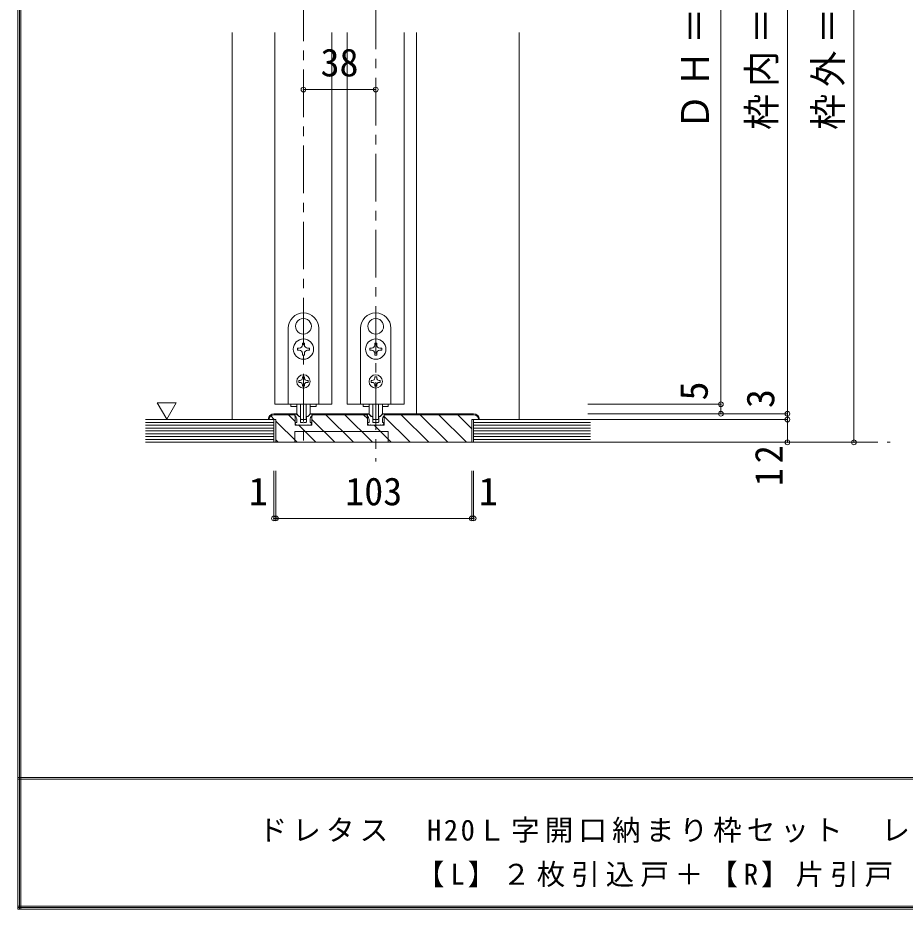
# Model space of a CAD drawing. Units: millimetres at full size, sheet at 1:5. Extents: x -957 to 993, y -689 to 708.
# Drawn here: x -957.2 to -490.6, y -689.1 to -220.4 of the extents above; entities that cross this region are included whole.
import ezdxf
from ezdxf.enums import TextEntityAlignment as Align

# ---------------------------------------------------------------- set-up
doc = ezdxf.new("R2010")
doc.units = ezdxf.units.MM
doc.header["$LTSCALE"] = 5
doc.header["$PDMODE"] = 32
doc.header["$PDSIZE"] = 2.5
doc.linetypes.add('CHAIN1', pattern=[8, 5, -1, 1, -1])
for name, color, linetype, lineweight in [('0-B_寸法', 7, 'Continuous', 9), ('F-1_枠', 6, 'Continuous', 9), ('F-B_ﾊﾂﾁ', 7, 'Continuous', 9)]:
    doc.layers.add(name, color=color, linetype=linetype, lineweight=lineweight)
doc.styles.add('ＭＳ ゴシック', font='')
doc.styles.get('ＭＳ ゴシック').set_extended_font_data('MS Gothic')

msp = doc.modelspace()

# ---------------------------------------------------------------- linework, layer by layer
at = {"layer": '0-B_寸法', "linetype": 'CHAIN1'}
for p, q in [((-769.015, 68.058), (-769.015, -453.593)), ((-807.015, -7.593), (-807.015, -443.594)), ((-890.015, -443.593), (-498.515, -443.593))]:
    msp.add_line(p, q, dxfattribs=at)
at = {"layer": '0-B_寸法'}
for p, q in [((-552.515, -428.593), (-552.515, 6.407)), ((-517.515, 6.407), (-517.515, -443.593)), ((-844.515, -431.594), (-844.515, -228.094)), ((-822.015, -228.094), (-822.015, -423.593)), ((-792.015, -228.094), (-792.015, -423.593)), ((-784.015, -228.094), (-784.015, -423.593)), ((-754.015, -228.094), (-754.015, -423.593)), ((-747.515, -428.593), (-747.515, -228.094)), ((-693.515, -431.594), (-693.515, -228.094)), ((-807.114, -378.445), (-807.015, -378.543)), ((-806.916, -378.445), (-807.015, -378.543)), ((-769.114, -378.445), (-769.015, -378.543)), ((-768.916, -378.445), (-769.015, -378.543)), ((-815.015, -423.593), (-815.015, -383.593)), ((-799.015, -383.593), (-799.015, -423.593)), ((-777.015, -383.593), (-777.015, -423.593)), ((-761.015, -423.593), (-761.015, -383.593)), ((-810.657, -384.582), (-810.522, -384.618)), ((-810.559, -384.753), (-810.522, -384.618)), ((-803.373, -384.582), (-803.508, -384.618)), ((-803.471, -384.753), (-803.508, -384.618)), ((-772.657, -384.582), (-772.522, -384.618)), ((-772.559, -384.753), (-772.522, -384.618)), ((-765.373, -384.582), (-765.508, -384.618)), ((-765.471, -384.753), (-765.508, -384.618)), ((-807.515, -391.443), (-807.515, -392.393)), ((-806.515, -391.443), (-807.515, -391.443)), ((-806.515, -392.393), (-806.515, -391.443)), ((-769.515, -392.393), (-769.515, -391.443)), ((-769.515, -391.443), (-768.515, -391.443)), ((-768.515, -391.443), (-768.515, -392.393)), ((-809.215, -394.093), (-810.165, -394.093)), ((-810.165, -394.093), (-810.165, -395.093)), ((-810.165, -395.093), (-809.215, -395.093)), ((-806.515, -397.743), (-806.515, -396.793)), ((-803.865, -394.093), (-804.815, -394.093)), ((-804.815, -395.093), (-803.865, -395.093)), ((-803.865, -395.093), (-803.865, -394.093)), ((-772.165, -394.093), (-771.215, -394.093)), ((-772.165, -395.093), (-772.165, -394.093)), ((-771.215, -395.093), (-772.165, -395.093)), ((-769.515, -397.743), (-769.515, -396.793)), ((-766.815, -394.093), (-765.865, -394.093)), ((-765.865, -395.093), (-766.815, -395.093)), ((-765.865, -394.093), (-765.865, -395.093)), ((-808.815, -411.093), (-809.415, -411.093)), ((-809.415, -411.093), (-809.415, -412.093)), ((-809.415, -412.093), (-808.815, -412.093)), ((-807.515, -409.193), (-806.515, -409.193)), ((-807.515, -409.193), (-807.515, -409.793)), ((-806.515, -409.193), (-806.515, -409.793)), ((-805.215, -411.093), (-804.615, -411.093)), ((-770.815, -411.093), (-771.415, -411.093)), ((-769.515, -409.193), (-769.515, -409.793)), ((-768.515, -409.193), (-769.515, -409.193)), ((-768.515, -409.193), (-768.515, -409.793)), ((-767.215, -411.093), (-766.615, -411.093)), ((-766.615, -412.093), (-767.215, -412.093)), ((-766.615, -411.093), (-766.615, -412.093)), ((-807.515, -413.393), (-807.515, -413.993)), ((-806.515, -413.993), (-807.515, -413.993)), ((-806.515, -413.393), (-806.515, -413.993)), ((-769.515, -413.393), (-769.515, -413.993)), ((-769.515, -413.993), (-768.515, -413.993)), ((-768.515, -413.393), (-768.515, -413.993)), ((-883.89, -422.78), (-878.89, -431.44)), ((-873.89, -422.78), (-883.89, -422.78)), ((-873.89, -422.78), (-878.89, -431.44)), ((-792.015, -423.593), (-822.015, -423.593)), ((-799.015, -423.593), (-815.015, -423.593)), ((-813.615, -423.593), (-813.615, -424.793)), ((-813.615, -424.793), (-810.483, -424.793)), ((-810.515, -428.015), (-810.515, -423.593)), ((-808.515, -423.593), (-808.515, -431.215)), ((-805.515, -423.593), (-805.515, -431.215)), ((-803.547, -424.793), (-800.415, -424.793)), ((-803.515, -428.015), (-803.515, -423.593)), ((-800.415, -423.593), (-800.415, -424.793)), ((-754.015, -423.593), (-784.015, -423.593)), ((-777.015, -423.593), (-761.015, -423.593)), ((-775.615, -423.593), (-775.615, -424.793)), ((-772.483, -424.793), (-775.615, -424.793)), ((-772.515, -428.015), (-772.515, -423.593)), ((-770.515, -423.593), (-770.515, -431.215)), ((-767.515, -423.593), (-767.515, -431.215)), ((-762.415, -424.793), (-765.547, -424.793)), ((-765.515, -428.015), (-765.515, -423.593)), ((-762.415, -423.593), (-762.415, -424.793)), ((-587.515, -428.594), (-587.515, -423.594)), ((-822.367, -431.593), (-824.207, -429.753)), ((-822.515, -428.593), (-811.415, -428.593)), ((-822.515, -429.093), (-811.415, -429.093)), ((-811.415, -432.646), (-814.967, -429.093)), ((-811.515, -428.593), (-810.972, -428.593)), ((-811.515, -429.593), (-811.515, -428.593)), ((-811.415, -434.593), (-811.415, -428.593)), ((-809.353, -430.006), (-810.619, -428.74)), ((-809.141, -430.093), (-808.815, -430.093)), ((-808.615, -432.793), (-808.615, -430.293)), ((-805.415, -432.793), (-805.415, -430.293)), ((-804.889, -430.093), (-805.215, -430.093)), ((-804.677, -430.006), (-803.412, -428.74)), ((-802.615, -428.593), (-773.415, -428.593)), ((-802.615, -434.593), (-802.615, -428.593)), ((-802.615, -429.093), (-773.415, -429.093)), ((-780.668, -443.593), (-795.168, -429.093)), ((-770.769, -443.593), (-785.269, -429.093)), ((-773.415, -431.048), (-775.37, -429.093)), ((-773.415, -434.593), (-773.415, -428.593)), ((-771.353, -430.006), (-772.619, -428.74)), ((-771.141, -430.093), (-770.815, -430.093)), ((-770.615, -432.793), (-770.615, -430.293)), ((-767.415, -432.793), (-767.415, -430.293)), ((-766.889, -430.093), (-767.215, -430.093)), ((-766.677, -430.006), (-765.412, -428.74)), ((-764.515, -428.593), (-765.058, -428.593)), ((-764.615, -434.593), (-764.615, -428.593)), ((-717.515, -428.593), (-764.615, -428.593)), ((-717.515, -429.093), (-764.615, -429.093)), ((-750.97, -443.593), (-764.615, -429.948)), ((-764.515, -429.593), (-764.515, -428.593)), ((-741.071, -443.593), (-755.571, -429.093)), ((-731.171, -443.593), (-745.671, -429.093)), ((-721.272, -443.593), (-735.772, -429.093)), ((-718.515, -436.45), (-725.872, -429.093)), ((-552.515, -428.593), (-657.515, -428.593)), ((-587.515, -428.594), (-657.515, -428.594)), ((-552.515, -431.593), (-552.515, -428.593)), ((-822.515, -431.594), (-890.015, -431.594)), ((-822.515, -433.094), (-890.015, -433.094)), ((-822.515, -434.594), (-890.015, -434.594)), ((-821.515, -431.593), (-825.515, -431.593)), ((-822.515, -431.594), (-822.515, -443.593)), ((-821.515, -443.593), (-821.515, -431.593)), ((-810.367, -443.593), (-821.515, -432.445)), ((-811.415, -434.593), (-802.615, -434.593)), ((-810.815, -434.593), (-811.301, -433.367)), ((-810.515, -433.093), (-811.115, -433.093)), ((-809.715, -434.593), (-810.815, -434.593)), ((-810.515, -433.093), (-810.515, -431.829)), ((-809.715, -434.593), (-809.515, -434.393)), ((-809.515, -434.393), (-809.315, -434.593)), ((-800.467, -443.593), (-809.467, -434.593)), ((-804.715, -434.593), (-809.315, -434.593)), ((-805.815, -431.515), (-808.215, -431.515)), ((-807.015, -433.393), (-806.715, -433.093)), ((-806.715, -433.093), (-805.715, -433.093)), ((-804.515, -434.393), (-804.715, -434.593)), ((-804.315, -434.593), (-804.515, -434.393)), ((-804.315, -434.593), (-803.215, -434.593)), ((-803.515, -433.093), (-803.515, -431.829)), ((-803.515, -433.093), (-802.915, -433.093)), ((-803.215, -434.593), (-802.729, -433.367)), ((-790.568, -443.593), (-802.615, -431.546)), ((-773.415, -434.593), (-764.615, -434.593)), ((-772.815, -434.593), (-773.301, -433.367)), ((-772.515, -433.093), (-773.115, -433.093)), ((-771.715, -434.593), (-772.815, -434.593)), ((-772.515, -433.093), (-772.515, -431.829)), ((-771.715, -434.593), (-771.515, -434.393)), ((-771.515, -434.393), (-771.315, -434.593)), ((-771.315, -434.593), (-766.715, -434.593)), ((-769.315, -433.093), (-770.315, -433.093)), ((-770.215, -431.515), (-767.815, -431.515)), ((-760.87, -443.593), (-769.87, -434.593)), ((-769.015, -433.393), (-769.315, -433.093)), ((-766.515, -434.393), (-766.715, -434.593)), ((-766.315, -434.593), (-766.515, -434.393)), ((-766.315, -434.593), (-765.215, -434.593)), ((-765.515, -433.093), (-765.515, -431.829)), ((-765.515, -433.093), (-764.915, -433.093)), ((-765.215, -434.593), (-764.729, -433.367)), ((-717.515, -431.594), (-717.515, -443.593)), ((-656.015, -431.594), (-717.515, -431.594)), ((-656.015, -433.094), (-717.515, -433.094)), ((-656.015, -434.594), (-717.515, -434.594)), ((-552.515, -431.593), (-657.515, -431.593)), ((-552.515, -443.593), (-552.515, -431.593)), ((-822.515, -436.094), (-890.015, -436.094)), ((-822.515, -437.594), (-890.015, -437.594)), ((-822.515, -439.094), (-890.015, -439.094)), ((-811.515, -443.593), (-811.515, -437.893)), ((-656.015, -436.094), (-717.515, -436.094)), ((-656.015, -437.594), (-717.515, -437.594)), ((-656.015, -439.094), (-717.515, -439.094)), ((-822.515, -440.594), (-890.015, -440.594)), ((-822.515, -442.094), (-890.015, -442.094)), ((-656.015, -443.594), (-890.015, -443.594)), ((-820.266, -443.593), (-821.515, -442.345)), ((-718.515, -443.593), (-821.515, -443.593)), ((-656.015, -440.594), (-717.515, -440.594)), ((-656.015, -442.094), (-717.515, -442.094)), ((-517.515, -443.593), (-657.515, -443.593))]:
    msp.add_line(p, q, dxfattribs=at)
at = {"layer": '0-B_寸法', "color": 4}
for p, q in [((-807.015, -258.094), (-769.015, -258.094)), ((-822.515, -483.593), (-822.515, -458.593)), ((-821.515, -483.593), (-821.515, -458.593)), ((-718.515, -483.593), (-718.515, -458.593)), ((-717.515, -483.593), (-717.515, -458.593)), ((-822.515, -483.593), (-821.515, -483.593)), ((-821.515, -483.593), (-718.515, -483.593)), ((-718.515, -483.593), (-717.515, -483.593))]:
    msp.add_line(p, q, dxfattribs=at)
at = {"layer": '0-B_寸法'}
for points in [[(-587.515, -23.593), (-587.515, -423.594), (-657.515, -423.594)], [(-807.515, -396.793), (-807.515, -397.743), (-806.515, -397.743)], [(-768.515, -396.793), (-768.515, -397.743), (-769.515, -397.743)], [(-804.615, -411.093), (-804.615, -412.093), (-805.215, -412.093)], [(-771.415, -411.093), (-771.415, -412.093), (-770.815, -412.093)], [(-802.515, -429.593), (-802.515, -428.593), (-803.058, -428.593)], [(-773.515, -429.593), (-773.515, -428.593), (-772.972, -428.593)], [(-808.315, -433.093), (-807.315, -433.093), (-807.015, -433.393)], [(-767.715, -433.093), (-768.715, -433.093), (-769.015, -433.393)], [(-714.515, -431.593), (-718.515, -431.593), (-718.515, -443.593)], [(-762.515, -443.593), (-762.515, -437.893), (-811.515, -437.893)]]:
    msp.add_lwpolyline(points, dxfattribs=at)
for centre, radius in [((-807.015, -394.593), 5.35), ((-769.015, -394.593), 5.35), ((-807.015, -411.593), 3.5), ((-769.015, -411.593), 3.5)]:
    msp.add_circle(centre, radius, dxfattribs=at)
for centre, radius, start, end in [((-807.015, -383.593), 8, 0, 180), ((-807.015, -382.593), 4.15, 91.3645, 208.6355), ((-807.015, -382.593), 4.15, 331.3645, 88.6355), ((-769.015, -383.593), 8, 0, 180), ((-769.015, -382.593), 4.15, 91.3645, 208.6355), ((-769.015, -382.593), 4.15, 331.3645, 88.6355), ((-807.015, -382.593), 4.15, 211.3645, 328.6355), ((-769.015, -382.593), 4.15, 211.3645, 328.6355), ((-809.215, -392.393), 1.7, 270, 0), ((-804.815, -392.393), 1.7, 180, 270), ((-771.215, -392.393), 1.7, 270, 0), ((-766.815, -392.393), 1.7, 180, 270), ((-809.215, -396.793), 1.7, 0, 90), ((-804.815, -396.793), 1.7, 90, 180), ((-771.215, -396.793), 1.7, 0, 90), ((-766.815, -396.793), 1.7, 90, 180), ((-808.815, -409.793), 1.3, 270, 0), ((-808.815, -413.393), 1.3, 0, 90), ((-805.215, -409.793), 1.3, 180, 270), ((-805.215, -413.393), 1.3, 90, 180), ((-770.815, -409.793), 1.3, 270, 0), ((-770.815, -413.393), 1.3, 0, 90), ((-767.215, -409.793), 1.3, 180, 270), ((-767.215, -413.393), 1.3, 90, 180), ((-822.515, -431.593), 3, 90, 180), ((-822.515, -431.593), 2.5, 90, 180), ((-813.515, -431.829), 3, 0, 48.19), ((-810.972, -429.093), 0.5, 45, 90), ((-808.515, -428.015), 2, 180, 264.78409), ((-809.141, -429.793), 0.3, 225, 270), ((-808.815, -430.293), 0.2, 0, 90), ((-808.715, -430.206), 0.2, 0, 84.78409), ((-805.315, -430.206), 0.2, 95.21591, 180), ((-805.215, -430.293), 0.2, 90, 180), ((-805.515, -428.015), 2, 275.21591, 0), ((-804.889, -429.793), 0.3, 270, 315), ((-800.515, -431.829), 3, 131.81, 180), ((-803.058, -429.093), 0.5, 90, 135), ((-775.515, -431.829), 3, 0, 48.19), ((-772.972, -429.093), 0.5, 45, 90), ((-770.515, -428.015), 2, 180, 264.78409), ((-771.141, -429.793), 0.3, 225, 270), ((-770.815, -430.293), 0.2, 360, 90), ((-770.715, -430.206), 0.2, 0, 84.78409), ((-767.315, -430.206), 0.2, 95.21591, 180), ((-767.215, -430.293), 0.2, 90, 180), ((-767.515, -428.015), 2, 275.21591, 0), ((-766.889, -429.793), 0.3, 270, 315), ((-762.515, -431.829), 3, 131.81, 180), ((-765.058, -429.093), 0.5, 90, 135), ((-717.515, -431.593), 3, 0, 90), ((-717.515, -431.593), 2.5, 0, 90), ((-811.115, -433.293), 0.2, 90, 201.616), ((-808.315, -432.793), 0.3, 180, 270), ((-808.215, -431.215), 0.3, 180, 270), ((-805.815, -431.215), 0.3, 270, 0), ((-805.715, -432.793), 0.3, 270, 0), ((-802.915, -433.293), 0.2, 338.384, 90), ((-773.115, -433.293), 0.2, 90, 201.616), ((-770.315, -432.793), 0.3, 180, 270), ((-770.215, -431.215), 0.3, 180, 270), ((-767.815, -431.215), 0.3, 270, 0), ((-767.715, -432.793), 0.3, 270, 360), ((-764.915, -433.293), 0.2, 338.384, 90)]:
    msp.add_arc(centre, radius, start, end, dxfattribs=at)
for p in [(-807.015, -258.094), (-769.015, -258.094), (-587.515, -423.594), (-587.515, -428.594), (-552.515, -428.593), (-552.515, -431.593), (-552.515, -443.593), (-517.515, -443.593), (-822.515, -483.593), (-821.515, -483.593), (-718.515, -483.593), (-717.515, -483.593)]:
    msp.add_point(p, dxfattribs=at)
at = {"layer": 'F-1_枠'}
for p, q in [((-957.218, 707.602), (-957.218, -689.065)), ((-956.385, 707.602), (-956.385, -689.065)), ((-955.551, 707.602), (-955.551, -689.065)), ((992.782, -619.898), (-957.218, -619.898)), ((992.782, -620.731), (-957.218, -620.731)), ((992.782, -687.398), (-957.218, -687.398)), ((992.782, -688.231), (-957.218, -688.231)), ((992.782, -689.065), (-957.218, -689.065))]:
    msp.add_line(p, q, dxfattribs=at)

# ---------------------------------------------------------------- texts
at = {"layer": '0-B_寸法', "style": 'ＭＳ ゴシック'}
for s, p in [('38', (-798.015, -255.594)), ('1', (-835.758, -481.093)), ('103', (-785.015, -481.093)), ('1', (-714.841, -481.093))]:
    msp.add_text(s, height=14.66, dxfattribs=at).set_placement(p, align=Align.BOTTOM_LEFT)
for s, p in [('5', (-590.015, -421.594)), ('3', (-555.015, -425.593))]:
    msp.add_text(s, height=14.66, rotation=90, dxfattribs=at).set_placement(p, align=Align.BOTTOM_LEFT)
at = {"layer": '0-B_寸法', "char_height": 14.66, "attachment_point": 7, "rotation": 90, "style": 'ＭＳ ゴシック'}
for s, insert in [('\\T1.19;\\W0.95;ＤＨ＝1,983', (-590.015, -279.344)), ('\\T1.19;\\W0.95;枠内＝2,002', (-555.015, -279.344)), ('\\T1.19;\\W0.95;枠外＝2,047', (-520.015, -279.344)), ('\\T1.27;\\W0.95;12', (-555.015, -466.637))]:
    msp.add_mtext(s, dxfattribs=dict(at, insert=insert))
at = {"layer": 'F-B_ﾊﾂﾁ', "char_height": 11, "attachment_point": 7, "style": 'ＭＳ ゴシック'}
for s, insert in [('\\T1.18;ドレタス\u3000H20Ｌ字開口納まり枠セット\u3000レールタイプ\u3000調整枠\u3000敷居Ｑ型', (-830.551, -655.731)), ('\\T1.21;【L】２枚引込戸＋【R】片引戸\u3000枠外H2,047', (-747.888, -679.065))]:
    msp.add_mtext(s, dxfattribs=dict(at, insert=insert))

doc.saveas('drawing.dxf')
